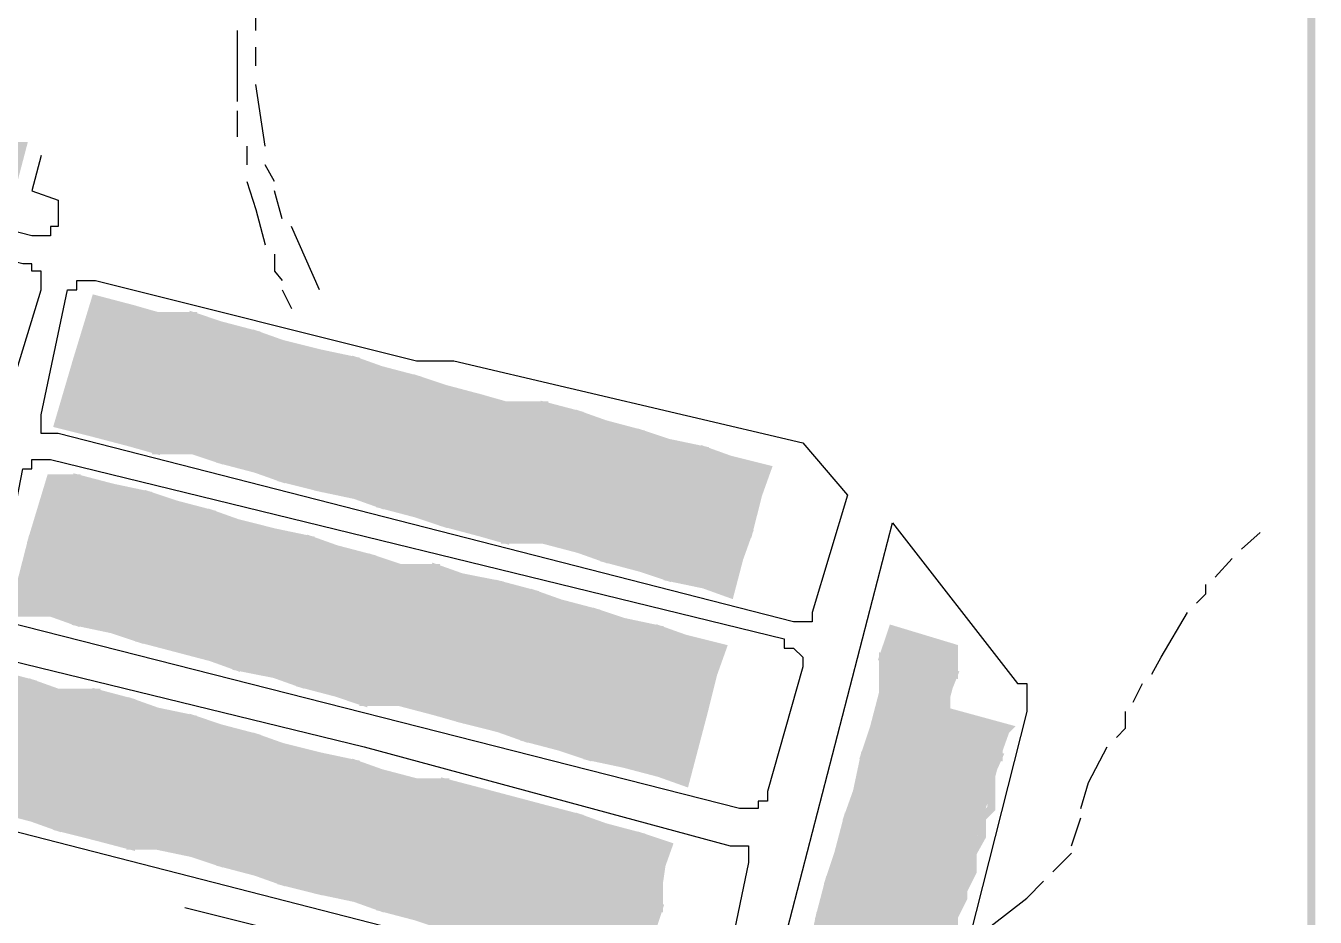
# Model space of a CAD drawing. Header units: millimetres. Extents: x -3588 to 75209, y -3737 to 38254.
# Drawn here: x 4352.2 to 4547.2, y 21743.4 to 21878.3 of the extents above; entities that cross this region are included whole.
import ezdxf

# ---------------------------------------------------------------- set-up
doc = ezdxf.new("R2010")
doc.units = ezdxf.units.MM
doc.layers.add('H', color=250, linetype='Continuous')
doc.layers.add('P', color=253, linetype='Continuous')

msp = doc.modelspace()

# ---------------------------------------------------------------- hatches: boundary and pattern name
at = {"layer": 'H', "linetype": 'Continuous'}
for points in [[(4368.122, 21835.493), (4365.578, 21825.891), (4359.929, 21827.316), (4362.761, 21836.902), (4368.122, 21835.493), (4368.122, 21835.493)], [(4372.363, 21834.085), (4369.531, 21824.771), (4365.578, 21825.891), (4368.122, 21835.493), (4372.363, 21834.085), (4372.363, 21834.085)], [(4377.725, 21834.085), (4374.892, 21824.771), (4369.531, 21824.771), (4372.363, 21834.085), (4377.725, 21834.085), (4377.725, 21834.085)], [(4381.678, 21832.677), (4379.133, 21823.363), (4374.892, 21824.771), (4377.725, 21834.085), (4381.678, 21832.677), (4381.678, 21832.677)], [(4387.039, 21831.541), (4384.494, 21821.938), (4379.133, 21823.363), (4381.678, 21832.677), (4387.039, 21831.541), (4387.039, 21831.541)], [(4391.264, 21830.132), (4389.856, 21820.53), (4384.494, 21821.938), (4387.039, 21831.541), (4391.264, 21830.132), (4391.264, 21830.132)], [(4396.625, 21828.724), (4393.808, 21819.122), (4389.856, 21820.53), (4391.264, 21830.132), (4396.625, 21828.724), (4396.625, 21828.724)], [(4402.002, 21827.316), (4399.458, 21818.001), (4393.808, 21819.122), (4396.625, 21828.724), (4402.002, 21827.316), (4402.002, 21827.316)], [(4365.578, 21825.891), (4362.761, 21816.577), (4357.4, 21818.001), (4359.929, 21827.316), (4365.578, 21825.891), (4365.578, 21825.891)], [(4406.227, 21825.891), (4403.411, 21816.577), (4399.458, 21818.001), (4402.002, 21827.316), (4406.227, 21825.891), (4406.227, 21825.891)], [(4369.531, 21824.771), (4368.122, 21815.169), (4362.761, 21816.577), (4365.578, 21825.891), (4369.531, 21824.771), (4369.531, 21824.771)], [(4411.589, 21824.771), (4408.772, 21815.169), (4403.411, 21816.577), (4406.227, 21825.891), (4411.589, 21824.771), (4411.589, 21824.771)], [(4374.892, 21824.771), (4372.363, 21813.76), (4368.122, 21815.169), (4369.531, 21824.771), (4374.892, 21824.771), (4374.892, 21824.771)], [(4379.133, 21823.363), (4377.725, 21813.76), (4372.363, 21813.76), (4374.892, 21824.771), (4379.133, 21823.363), (4379.133, 21823.363)], [(4384.494, 21821.938), (4381.678, 21812.352), (4377.725, 21813.76), (4379.133, 21823.363), (4384.494, 21821.938), (4384.494, 21821.938)], [(4415.541, 21823.363), (4413.013, 21813.76), (4408.772, 21815.169), (4411.589, 21824.771), (4415.541, 21823.363), (4415.541, 21823.363)], [(4420.903, 21821.938), (4418.374, 21812.352), (4413.013, 21813.76), (4415.541, 21823.363), (4420.903, 21821.938), (4420.903, 21821.938)], [(4389.856, 21820.53), (4387.039, 21811.216), (4381.678, 21812.352), (4384.494, 21821.938), (4389.856, 21820.53), (4389.856, 21820.53)], [(4425.144, 21820.53), (4423.735, 21811.216), (4418.374, 21812.352), (4420.903, 21821.938), (4425.144, 21820.53), (4425.144, 21820.53)], [(4393.808, 21819.122), (4391.264, 21809.808), (4387.039, 21811.216), (4389.856, 21820.53), (4393.808, 21819.122), (4393.808, 21819.122)], [(4399.458, 21818.001), (4396.625, 21808.399), (4391.264, 21809.808), (4393.808, 21819.122), (4399.458, 21818.001), (4399.458, 21818.001)], [(4430.505, 21820.53), (4427.688, 21811.216), (4423.735, 21811.216), (4425.144, 21820.53), (4430.505, 21820.53), (4430.505, 21820.53)], [(4435.866, 21819.122), (4433.338, 21809.808), (4427.688, 21811.216), (4430.505, 21820.53), (4435.866, 21819.122), (4435.866, 21819.122)], [(4440.107, 21818.001), (4437.275, 21808.399), (4433.338, 21809.808), (4435.866, 21819.122), (4440.107, 21818.001), (4440.107, 21818.001)], [(4403.411, 21816.577), (4402.002, 21806.991), (4396.625, 21808.399), (4399.458, 21818.001), (4403.411, 21816.577), (4403.411, 21816.577)], [(4445.468, 21816.577), (4442.652, 21806.991), (4437.275, 21808.399), (4440.107, 21818.001), (4445.468, 21816.577), (4445.468, 21816.577)], [(4408.772, 21815.169), (4406.227, 21805.567), (4402.002, 21806.991), (4403.411, 21816.577), (4408.772, 21815.169), (4408.772, 21815.169)], [(4413.013, 21813.76), (4411.589, 21804.446), (4406.227, 21805.567), (4408.772, 21815.169), (4413.013, 21813.76), (4413.013, 21813.76)], [(4449.421, 21815.169), (4448.013, 21805.567), (4442.652, 21806.991), (4445.468, 21816.577), (4449.421, 21815.169), (4449.421, 21815.169)], [(4454.783, 21813.76), (4452.238, 21804.446), (4448.013, 21805.567), (4449.421, 21815.169), (4454.783, 21813.76), (4454.783, 21813.76)], [(4418.374, 21812.352), (4415.541, 21803.038), (4411.589, 21804.446), (4413.013, 21813.76), (4418.374, 21812.352), (4418.374, 21812.352)], [(4459.024, 21812.352), (4457.599, 21803.038), (4452.238, 21804.446), (4454.783, 21813.76), (4459.024, 21812.352), (4459.024, 21812.352)], [(4423.735, 21811.216), (4420.903, 21801.614), (4415.541, 21803.038), (4418.374, 21812.352), (4423.735, 21811.216), (4423.735, 21811.216)], [(4427.688, 21811.216), (4425.144, 21800.205), (4420.903, 21801.614), (4423.735, 21811.216), (4427.688, 21811.216), (4427.688, 21811.216)], [(4433.338, 21809.808), (4430.505, 21800.205), (4425.144, 21800.205), (4427.688, 21811.216), (4433.338, 21809.808), (4433.338, 21809.808)], [(4464.385, 21811.216), (4461.552, 21801.614), (4457.599, 21803.038), (4459.024, 21812.352), (4464.385, 21811.216), (4464.385, 21811.216)], [(4359.929, 21809.808), (4358.808, 21798.797), (4353.159, 21800.205), (4355.976, 21809.808), (4359.929, 21809.808), (4359.929, 21809.808)], [(4365.578, 21808.399), (4362.761, 21797.677), (4358.808, 21798.797), (4359.929, 21809.808), (4365.578, 21808.399), (4365.578, 21808.399)], [(4437.275, 21808.399), (4435.866, 21798.797), (4430.505, 21800.205), (4433.338, 21809.808), (4437.275, 21808.399), (4437.275, 21808.399)], [(4370.939, 21806.991), (4368.122, 21796.252), (4362.761, 21797.677), (4365.578, 21808.399), (4370.939, 21806.991), (4370.939, 21806.991)], [(4442.652, 21806.991), (4440.107, 21797.677), (4435.866, 21798.797), (4437.275, 21808.399), (4442.652, 21806.991), (4442.652, 21806.991)], [(4374.892, 21805.567), (4372.363, 21794.844), (4368.122, 21796.252), (4370.939, 21806.991), (4374.892, 21805.567), (4374.892, 21805.567)], [(4380.253, 21804.446), (4377.725, 21793.436), (4372.363, 21794.844), (4374.892, 21805.567), (4380.253, 21804.446), (4380.253, 21804.446)], [(4448.013, 21805.567), (4445.468, 21796.252), (4440.107, 21797.677), (4442.652, 21806.991), (4448.013, 21805.567), (4448.013, 21805.567)], [(4452.238, 21804.446), (4449.421, 21794.844), (4445.468, 21796.252), (4448.013, 21805.567), (4452.238, 21804.446), (4452.238, 21804.446)], [(4384.494, 21803.038), (4381.678, 21793.436), (4377.725, 21793.436), (4380.253, 21804.446), (4384.494, 21803.038), (4384.494, 21803.038)], [(4457.599, 21803.038), (4454.783, 21793.436), (4449.421, 21794.844), (4452.238, 21804.446), (4457.599, 21803.038), (4457.599, 21803.038)], [(4389.856, 21801.614), (4387.039, 21792.027), (4381.678, 21793.436), (4384.494, 21803.038), (4389.856, 21801.614), (4389.856, 21801.614)], [(4395.217, 21800.205), (4392.688, 21790.891), (4387.039, 21792.027), (4389.856, 21801.614), (4395.217, 21800.205), (4395.217, 21800.205)], [(4461.552, 21801.614), (4459.024, 21792.027), (4454.783, 21793.436), (4457.599, 21803.038), (4461.552, 21801.614), (4461.552, 21801.614)], [(4358.808, 21798.797), (4355.976, 21789.483), (4350.614, 21789.483), (4353.159, 21800.205), (4358.808, 21798.797), (4358.808, 21798.797)], [(4399.458, 21798.797), (4396.625, 21789.483), (4392.688, 21790.891), (4395.217, 21800.205), (4399.458, 21798.797), (4399.458, 21798.797)], [(4362.761, 21797.677), (4359.929, 21788.074), (4355.976, 21789.483), (4358.808, 21798.797), (4362.761, 21797.677), (4362.761, 21797.677)], [(4368.122, 21796.252), (4365.578, 21786.666), (4359.929, 21788.074), (4362.761, 21797.677), (4368.122, 21796.252), (4368.122, 21796.252)], [(4404.819, 21797.677), (4402.002, 21788.074), (4396.625, 21789.483), (4399.458, 21798.797), (4404.819, 21797.677), (4404.819, 21797.677)], [(4408.772, 21796.252), (4406.227, 21786.666), (4402.002, 21788.074), (4404.819, 21797.677), (4408.772, 21796.252), (4408.772, 21796.252)], [(4372.363, 21794.844), (4369.531, 21785.242), (4365.578, 21786.666), (4368.122, 21796.252), (4372.363, 21794.844), (4372.363, 21794.844)], [(4414.133, 21796.252), (4411.589, 21785.242), (4406.227, 21786.666), (4408.772, 21796.252), (4414.133, 21796.252), (4414.133, 21796.252)], [(4418.374, 21794.844), (4415.541, 21784.122), (4411.589, 21785.242), (4414.133, 21796.252), (4418.374, 21794.844), (4418.374, 21794.844)], [(4377.725, 21793.436), (4374.892, 21784.122), (4369.531, 21785.242), (4372.363, 21794.844), (4377.725, 21793.436), (4377.725, 21793.436)], [(4423.735, 21793.436), (4420.903, 21782.713), (4415.541, 21784.122), (4418.374, 21794.844), (4423.735, 21793.436), (4423.735, 21793.436)], [(4381.678, 21793.436), (4380.253, 21782.713), (4374.892, 21784.122), (4377.725, 21793.436), (4381.678, 21793.436), (4381.678, 21793.436)], [(4387.039, 21792.027), (4384.494, 21781.289), (4380.253, 21782.713), (4381.678, 21793.436), (4387.039, 21792.027), (4387.039, 21792.027)], [(4392.688, 21790.891), (4389.856, 21779.881), (4384.494, 21781.289), (4387.039, 21792.027), (4392.688, 21790.891), (4392.688, 21790.891)], [(4429.097, 21792.027), (4426.552, 21781.289), (4420.903, 21782.713), (4423.735, 21793.436), (4429.097, 21792.027), (4429.097, 21792.027)], [(4433.338, 21790.891), (4430.505, 21779.881), (4426.552, 21781.289), (4429.097, 21792.027), (4433.338, 21790.891), (4433.338, 21790.891)], [(4396.625, 21789.483), (4393.808, 21778.472), (4389.856, 21779.881), (4392.688, 21790.891), (4396.625, 21789.483), (4396.625, 21789.483)], [(4438.699, 21789.483), (4435.866, 21779.881), (4430.505, 21779.881), (4433.338, 21790.891), (4438.699, 21789.483), (4438.699, 21789.483)], [(4402.002, 21788.074), (4399.458, 21777.352), (4393.808, 21778.472), (4396.625, 21789.483), (4402.002, 21788.074), (4402.002, 21788.074)], [(4406.227, 21786.666), (4403.411, 21775.928), (4399.458, 21777.352), (4402.002, 21788.074), (4406.227, 21786.666), (4406.227, 21786.666)], [(4442.652, 21788.074), (4440.107, 21778.472), (4435.866, 21779.881), (4438.699, 21789.483), (4442.652, 21788.074), (4442.652, 21788.074)], [(4448.013, 21786.666), (4445.468, 21777.352), (4440.107, 21778.472), (4442.652, 21788.074), (4448.013, 21786.666), (4448.013, 21786.666)], [(4411.589, 21785.242), (4408.772, 21775.928), (4403.411, 21775.928), (4406.227, 21786.666), (4411.589, 21785.242), (4411.589, 21785.242)], [(4452.238, 21785.242), (4450.83, 21775.928), (4445.468, 21777.352), (4448.013, 21786.666), (4452.238, 21785.242), (4452.238, 21785.242)], [(4492.887, 21784.122), (4492.887, 21779.881), (4481.877, 21782.713), (4483.301, 21786.666), (4492.887, 21784.122), (4492.887, 21784.122)], [(4415.541, 21784.122), (4414.133, 21774.519), (4408.772, 21775.928), (4411.589, 21785.242), (4415.541, 21784.122), (4415.541, 21784.122)], [(4420.903, 21782.713), (4418.374, 21773.111), (4414.133, 21774.519), (4415.541, 21784.122), (4420.903, 21782.713), (4420.903, 21782.713)], [(4457.599, 21784.122), (4454.783, 21774.519), (4450.83, 21775.928), (4452.238, 21785.242), (4457.599, 21784.122), (4457.599, 21784.122)], [(4426.552, 21781.289), (4423.735, 21771.703), (4418.374, 21773.111), (4420.903, 21782.713), (4426.552, 21781.289), (4426.552, 21781.289)], [(4492.887, 21779.881), (4491.479, 21774.519), (4481.877, 21777.352), (4481.877, 21782.713), (4492.887, 21779.881), (4492.887, 21779.881)], [(4430.505, 21779.881), (4427.688, 21770.566), (4423.735, 21771.703), (4426.552, 21781.289), (4430.505, 21779.881), (4430.505, 21779.881)], [(4353.159, 21778.472), (4350.614, 21769.158), (4345.253, 21770.566), (4347.798, 21779.881), (4353.159, 21778.472), (4353.159, 21778.472)], [(4357.4, 21777.352), (4355.976, 21767.75), (4350.614, 21769.158), (4353.159, 21778.472), (4357.4, 21777.352), (4357.4, 21777.352)], [(4435.866, 21779.881), (4433.338, 21769.158), (4427.688, 21770.566), (4430.505, 21779.881), (4435.866, 21779.881), (4435.866, 21779.881)], [(4440.107, 21778.472), (4437.275, 21767.75), (4433.338, 21769.158), (4435.866, 21779.881), (4440.107, 21778.472), (4440.107, 21778.472)], [(4445.468, 21777.352), (4442.652, 21766.341), (4437.275, 21767.75), (4440.107, 21778.472), (4445.468, 21777.352), (4445.468, 21777.352)], [(4362.761, 21777.352), (4359.929, 21766.341), (4355.976, 21767.75), (4357.4, 21777.352), (4362.761, 21777.352), (4362.761, 21777.352)], [(4368.122, 21775.928), (4365.578, 21766.341), (4359.929, 21766.341), (4362.761, 21777.352), (4368.122, 21775.928), (4368.122, 21775.928)], [(4450.83, 21775.928), (4448.013, 21764.917), (4442.652, 21766.341), (4445.468, 21777.352), (4450.83, 21775.928), (4450.83, 21775.928)], [(4491.479, 21774.519), (4490.071, 21770.566), (4480.757, 21771.703), (4481.877, 21777.352), (4491.479, 21774.519), (4491.479, 21774.519)], [(4372.363, 21774.519), (4369.531, 21764.917), (4365.578, 21766.341), (4368.122, 21775.928), (4372.363, 21774.519), (4372.363, 21774.519)], [(4377.725, 21773.111), (4374.892, 21763.797), (4369.531, 21764.917), (4372.363, 21774.519), (4377.725, 21773.111), (4377.725, 21773.111)], [(4454.783, 21774.519), (4452.238, 21763.797), (4448.013, 21764.917), (4450.83, 21775.928), (4454.783, 21774.519), (4454.783, 21774.519)], [(4501.081, 21771.703), (4499.673, 21767.75), (4490.071, 21770.566), (4491.479, 21774.519), (4501.081, 21771.703), (4501.081, 21771.703)], [(4381.678, 21771.703), (4379.133, 21762.389), (4374.892, 21763.797), (4377.725, 21773.111), (4381.678, 21771.703), (4381.678, 21771.703)], [(4387.039, 21770.566), (4384.494, 21760.964), (4379.133, 21762.389), (4381.678, 21771.703), (4387.039, 21770.566), (4387.039, 21770.566)], [(4391.264, 21769.158), (4389.856, 21759.556), (4384.494, 21760.964), (4387.039, 21770.566), (4391.264, 21769.158), (4391.264, 21769.158)], [(4490.071, 21770.566), (4488.662, 21764.917), (4479.348, 21767.75), (4480.757, 21771.703), (4490.071, 21770.566), (4490.071, 21770.566)], [(4499.673, 21767.75), (4498.249, 21762.389), (4488.662, 21764.917), (4490.071, 21770.566), (4499.673, 21767.75), (4499.673, 21767.75)], [(4355.976, 21767.75), (4353.159, 21758.148), (4347.798, 21759.556), (4350.614, 21769.158), (4355.976, 21767.75), (4355.976, 21767.75)], [(4396.625, 21767.75), (4393.808, 21758.148), (4389.856, 21759.556), (4391.264, 21769.158), (4396.625, 21767.75), (4396.625, 21767.75)], [(4359.929, 21766.341), (4357.4, 21757.027), (4353.159, 21758.148), (4355.976, 21767.75), (4359.929, 21766.341), (4359.929, 21766.341)], [(4365.578, 21766.341), (4362.761, 21755.603), (4357.4, 21757.027), (4359.929, 21766.341), (4365.578, 21766.341), (4365.578, 21766.341)], [(4369.531, 21764.917), (4368.122, 21754.195), (4362.761, 21755.603), (4365.578, 21766.341), (4369.531, 21764.917), (4369.531, 21764.917)], [(4402.002, 21766.341), (4399.458, 21757.027), (4393.808, 21758.148), (4396.625, 21767.75), (4402.002, 21766.341), (4402.002, 21766.341)], [(4406.227, 21764.917), (4403.411, 21755.603), (4399.458, 21757.027), (4402.002, 21766.341), (4406.227, 21764.917), (4406.227, 21764.917)], [(4488.662, 21764.917), (4487.526, 21759.556), (4477.924, 21762.389), (4479.348, 21767.75), (4488.662, 21764.917), (4488.662, 21764.917)], [(4374.892, 21763.797), (4372.363, 21754.195), (4368.122, 21754.195), (4369.531, 21764.917), (4374.892, 21763.797), (4374.892, 21763.797)], [(4411.589, 21763.797), (4408.772, 21754.195), (4403.411, 21755.603), (4406.227, 21764.917), (4411.589, 21763.797), (4411.589, 21763.797)], [(4498.249, 21762.389), (4496.84, 21758.148), (4487.526, 21759.556), (4488.662, 21764.917), (4498.249, 21762.389), (4498.249, 21762.389)], [(4379.133, 21762.389), (4377.725, 21752.786), (4372.363, 21754.195), (4374.892, 21763.797), (4379.133, 21762.389), (4379.133, 21762.389)], [(4384.494, 21760.964), (4381.678, 21751.378), (4377.725, 21752.786), (4379.133, 21762.389), (4384.494, 21760.964), (4384.494, 21760.964)], [(4415.541, 21763.797), (4414.133, 21752.786), (4408.772, 21754.195), (4411.589, 21763.797), (4415.541, 21763.797), (4415.541, 21763.797)], [(4420.903, 21762.389), (4418.374, 21752.786), (4414.133, 21752.786), (4415.541, 21763.797), (4420.903, 21762.389), (4420.903, 21762.389)], [(4426.552, 21760.964), (4423.735, 21751.378), (4418.374, 21752.786), (4420.903, 21762.389), (4426.552, 21760.964), (4426.552, 21760.964)], [(4487.526, 21759.556), (4486.118, 21755.603), (4476.516, 21758.148), (4477.924, 21762.389), (4487.526, 21759.556), (4487.526, 21759.556)], [(4389.856, 21759.556), (4387.039, 21750.242), (4381.678, 21751.378), (4384.494, 21760.964), (4389.856, 21759.556), (4389.856, 21759.556)], [(4430.505, 21759.556), (4427.688, 21750.242), (4423.735, 21751.378), (4426.552, 21760.964), (4430.505, 21759.556), (4430.505, 21759.556)], [(4393.808, 21758.148), (4391.264, 21748.833), (4387.039, 21750.242), (4389.856, 21759.556), (4393.808, 21758.148), (4393.808, 21758.148)], [(4435.866, 21758.148), (4433.338, 21748.833), (4427.688, 21750.242), (4430.505, 21759.556), (4435.866, 21758.148), (4435.866, 21758.148)], [(4496.84, 21758.148), (4495.432, 21752.786), (4486.118, 21755.603), (4487.526, 21759.556), (4496.84, 21758.148), (4496.84, 21758.148)], [(4399.458, 21757.027), (4396.625, 21747.425), (4391.264, 21748.833), (4393.808, 21758.148), (4399.458, 21757.027), (4399.458, 21757.027)], [(4403.411, 21755.603), (4402.002, 21746.017), (4396.625, 21747.425), (4399.458, 21757.027), (4403.411, 21755.603), (4403.411, 21755.603)], [(4440.107, 21757.027), (4437.275, 21747.425), (4433.338, 21748.833), (4435.866, 21758.148), (4440.107, 21757.027), (4440.107, 21757.027)], [(4445.468, 21755.603), (4442.652, 21746.017), (4437.275, 21747.425), (4440.107, 21757.027), (4445.468, 21755.603), (4445.468, 21755.603)], [(4486.118, 21755.603), (4484.71, 21750.242), (4475.107, 21752.786), (4476.516, 21758.148), (4486.118, 21755.603), (4486.118, 21755.603)], [(4408.772, 21754.195), (4406.227, 21744.592), (4402.002, 21746.017), (4403.411, 21755.603), (4408.772, 21754.195), (4408.772, 21754.195)], [(4449.421, 21754.195), (4448.013, 21744.592), (4442.652, 21746.017), (4445.468, 21755.603), (4449.421, 21754.195), (4449.421, 21754.195)], [(4495.432, 21752.786), (4494.312, 21747.425), (4484.71, 21750.242), (4486.118, 21755.603), (4495.432, 21752.786), (4495.432, 21752.786)], [(4414.133, 21752.786), (4411.589, 21743.472), (4406.227, 21744.592), (4408.772, 21754.195), (4414.133, 21752.786), (4414.133, 21752.786)], [(4418.374, 21752.786), (4415.541, 21742.064), (4411.589, 21743.472), (4414.133, 21752.786), (4418.374, 21752.786), (4418.374, 21752.786)], [(4423.735, 21751.378), (4420.903, 21740.639), (4415.541, 21742.064), (4418.374, 21752.786), (4423.735, 21751.378), (4423.735, 21751.378)], [(4484.71, 21750.242), (4483.301, 21746.017), (4473.987, 21748.833), (4475.107, 21752.786), (4484.71, 21750.242), (4484.71, 21750.242)], [(4427.688, 21750.242), (4425.144, 21740.639), (4420.903, 21740.639), (4423.735, 21751.378), (4427.688, 21750.242), (4427.688, 21750.242)], [(4433.338, 21748.833), (4430.505, 21739.231), (4425.144, 21740.639), (4427.688, 21750.242), (4433.338, 21748.833), (4433.338, 21748.833)], [(4437.275, 21747.425), (4435.866, 21737.823), (4430.505, 21739.231), (4433.338, 21748.833), (4437.275, 21747.425), (4437.275, 21747.425)], [(4483.301, 21746.017), (4481.877, 21740.639), (4472.563, 21743.472), (4473.987, 21748.833), (4483.301, 21746.017), (4483.301, 21746.017)], [(4494.312, 21747.425), (4492.887, 21743.472), (4483.301, 21746.017), (4484.71, 21750.242), (4494.312, 21747.425), (4494.312, 21747.425)], [(4442.652, 21746.017), (4440.107, 21736.703), (4435.866, 21737.823), (4437.275, 21747.425), (4442.652, 21746.017), (4442.652, 21746.017)], [(4448.013, 21744.592), (4445.468, 21735.278), (4440.107, 21736.703), (4442.652, 21746.017), (4448.013, 21744.592), (4448.013, 21744.592)], [(4492.887, 21743.472), (4491.479, 21737.823), (4481.877, 21740.639), (4483.301, 21746.017), (4492.887, 21743.472), (4492.887, 21743.472)], [(4481.877, 21740.639), (4480.757, 21736.703), (4471.154, 21737.823), (4472.563, 21743.472), (4481.877, 21740.639), (4481.877, 21740.639)]]:
    msp.add_hatch(color=256, dxfattribs=at).paths.add_polyline_path(points)

# ---------------------------------------------------------------- linework, layer by layer
at = {"layer": 'P', "const_width": 1.2}
for points in [[(4546.642, 14442.235), (4546.642, 23768.463)], [(4350.342, 21854.698), (4349.206, 21849.049), (4346.389, 21850.457), (4347.798, 21860.059), (4351.751, 21860.059), (4350.342, 21854.698)], [(4366.714, 21831.541), (4365.306, 21826.179), (4359.929, 21827.588), (4362.761, 21836.902), (4368.122, 21835.493), (4366.714, 21831.541)], [(4370.667, 21830.132), (4369.531, 21824.771), (4365.306, 21826.179), (4368.122, 21835.493), (4372.075, 21834.373), (4370.667, 21830.132)], [(4376.3, 21828.724), (4374.892, 21824.771), (4369.531, 21824.771), (4372.075, 21834.373), (4377.437, 21834.373), (4376.3, 21828.724)], [(4380.253, 21827.588), (4378.845, 21823.363), (4374.892, 21824.771), (4377.437, 21834.373), (4381.678, 21832.949), (4380.253, 21827.588)], [(4385.631, 21826.179), (4384.206, 21821.938), (4378.845, 21823.363), (4381.678, 21832.949), (4387.039, 21831.541), (4385.631, 21826.179)], [(4389.856, 21824.771), (4389.856, 21820.818), (4384.206, 21821.938), (4387.039, 21831.541), (4390.992, 21830.132), (4389.856, 21824.771)], [(4395.217, 21823.363), (4393.808, 21819.41), (4389.856, 21820.818), (4390.992, 21830.132), (4396.625, 21828.724), (4395.217, 21823.363)], [(4400.578, 21823.363), (4399.17, 21818.001), (4393.808, 21819.41), (4396.625, 21828.724), (4402.002, 21827.588), (4400.578, 21823.363)], [(4363.882, 21821.938), (4362.761, 21816.577), (4357.112, 21818.001), (4359.929, 21827.588), (4365.306, 21826.179), (4363.882, 21821.938)], [(4368.122, 21820.818), (4368.122, 21815.169), (4362.761, 21816.577), (4365.306, 21826.179), (4369.531, 21824.771), (4368.122, 21820.818)], [(4404.531, 21821.938), (4403.411, 21816.577), (4399.17, 21818.001), (4402.002, 21827.588), (4405.955, 21826.179), (4404.531, 21821.938)], [(4410.18, 21820.818), (4408.772, 21815.169), (4403.411, 21816.577), (4405.955, 21826.179), (4411.317, 21824.771), (4410.18, 21820.818)], [(4373.484, 21819.41), (4372.075, 21814.048), (4368.122, 21815.169), (4369.531, 21824.771), (4374.892, 21824.771), (4373.484, 21819.41)], [(4378.845, 21818.001), (4377.437, 21814.048), (4372.075, 21814.048), (4374.892, 21824.771), (4378.845, 21823.363), (4378.845, 21818.001)], [(4414.133, 21819.41), (4412.725, 21814.048), (4408.772, 21815.169), (4411.317, 21824.771), (4415.541, 21823.363), (4414.133, 21819.41)], [(4383.086, 21816.577), (4381.678, 21812.624), (4377.437, 21814.048), (4378.845, 21823.363), (4384.206, 21821.938), (4383.086, 21816.577)], [(4419.494, 21818.001), (4418.086, 21812.624), (4412.725, 21814.048), (4415.541, 21823.363), (4420.903, 21821.938), (4419.494, 21818.001)], [(4388.447, 21815.169), (4387.039, 21811.216), (4381.678, 21812.624), (4384.206, 21821.938), (4389.856, 21820.818), (4388.447, 21815.169)], [(4392.4, 21814.048), (4390.992, 21809.808), (4387.039, 21811.216), (4389.856, 21820.818), (4393.808, 21819.41), (4392.4, 21814.048)], [(4424.856, 21816.577), (4423.735, 21811.216), (4418.086, 21812.624), (4420.903, 21821.938), (4424.856, 21820.818), (4424.856, 21816.577)], [(4429.097, 21815.169), (4427.688, 21811.216), (4423.735, 21811.216), (4424.856, 21820.818), (4430.505, 21820.818), (4429.097, 21815.169)], [(4434.458, 21814.048), (4433.05, 21809.808), (4427.688, 21811.216), (4430.505, 21820.818), (4435.866, 21819.41), (4434.458, 21814.048)], [(4397.761, 21812.624), (4396.625, 21808.399), (4390.992, 21809.808), (4393.808, 21819.41), (4399.17, 21818.001), (4397.761, 21812.624)], [(4438.411, 21812.624), (4437.275, 21808.399), (4433.05, 21809.808), (4435.866, 21819.41), (4439.819, 21818.001), (4438.411, 21812.624)], [(4402.002, 21812.624), (4402.002, 21807.263), (4396.625, 21808.399), (4399.17, 21818.001), (4403.411, 21816.577), (4402.002, 21812.624)], [(4407.364, 21811.216), (4405.955, 21805.855), (4402.002, 21807.263), (4403.411, 21816.577), (4408.772, 21815.169), (4407.364, 21811.216)], [(4444.06, 21811.216), (4442.652, 21807.263), (4437.275, 21808.399), (4439.819, 21818.001), (4445.18, 21816.577), (4444.06, 21811.216)], [(4448.013, 21809.808), (4448.013, 21805.855), (4442.652, 21807.263), (4445.18, 21816.577), (4449.421, 21815.169), (4448.013, 21809.808)], [(4412.725, 21809.808), (4411.317, 21804.446), (4405.955, 21805.855), (4408.772, 21815.169), (4412.725, 21814.048), (4412.725, 21809.808)], [(4453.374, 21809.808), (4451.966, 21804.446), (4448.013, 21805.855), (4449.421, 21815.169), (4454.783, 21814.048), (4453.374, 21809.808)], [(4416.95, 21808.399), (4415.541, 21803.038), (4411.317, 21804.446), (4412.725, 21814.048), (4418.086, 21812.624), (4416.95, 21808.399)], [(4422.327, 21807.263), (4420.903, 21801.614), (4415.541, 21803.038), (4418.086, 21812.624), (4423.735, 21811.216), (4422.327, 21807.263)], [(4458.736, 21808.399), (4457.599, 21803.038), (4451.966, 21804.446), (4454.783, 21814.048), (4458.736, 21812.624), (4458.736, 21808.399)], [(4462.976, 21807.263), (4461.552, 21801.614), (4457.599, 21803.038), (4458.736, 21812.624), (4464.385, 21811.216), (4462.976, 21807.263)], [(4426.28, 21805.855), (4424.856, 21800.493), (4420.903, 21801.614), (4423.735, 21811.216), (4427.688, 21811.216), (4426.28, 21805.855)], [(4431.641, 21804.446), (4430.505, 21800.493), (4424.856, 21800.493), (4427.688, 21811.216), (4433.05, 21809.808), (4431.641, 21804.446)], [(4359.929, 21804.446), (4358.52, 21799.085), (4353.159, 21800.493), (4355.976, 21809.808), (4359.929, 21809.808), (4359.929, 21804.446)], [(4363.882, 21803.038), (4362.761, 21797.677), (4358.52, 21799.085), (4359.929, 21809.808), (4365.306, 21808.399), (4363.882, 21803.038)], [(4435.866, 21803.038), (4435.866, 21799.085), (4430.505, 21800.493), (4433.05, 21809.808), (4437.275, 21808.399), (4435.866, 21803.038)], [(4369.531, 21801.614), (4368.122, 21796.252), (4362.761, 21797.677), (4365.306, 21808.399), (4370.667, 21807.263), (4369.531, 21801.614)], [(4373.484, 21800.493), (4372.075, 21794.844), (4368.122, 21796.252), (4370.667, 21807.263), (4374.892, 21805.855), (4373.484, 21800.493)], [(4441.227, 21801.614), (4439.819, 21797.677), (4435.866, 21799.085), (4437.275, 21808.399), (4442.652, 21807.263), (4441.227, 21801.614)], [(4446.605, 21800.493), (4445.18, 21796.252), (4439.819, 21797.677), (4442.652, 21807.263), (4448.013, 21805.855), (4446.605, 21800.493)], [(4378.845, 21799.085), (4377.437, 21793.724), (4372.075, 21794.844), (4374.892, 21805.855), (4380.253, 21804.446), (4378.845, 21799.085)], [(4450.83, 21799.085), (4449.421, 21794.844), (4445.18, 21796.252), (4448.013, 21805.855), (4451.966, 21804.446), (4450.83, 21799.085)], [(4383.086, 21797.677), (4381.678, 21793.724), (4377.437, 21793.724), (4380.253, 21804.446), (4384.206, 21803.038), (4383.086, 21797.677)], [(4388.447, 21796.252), (4387.039, 21792.299), (4381.678, 21793.724), (4384.206, 21803.038), (4389.856, 21801.614), (4388.447, 21796.252)], [(4456.191, 21799.085), (4454.783, 21793.724), (4449.421, 21794.844), (4451.966, 21804.446), (4457.599, 21803.038), (4456.191, 21799.085)], [(4460.144, 21797.677), (4458.736, 21792.299), (4454.783, 21793.724), (4457.599, 21803.038), (4461.552, 21801.614), (4460.144, 21797.677)], [(4393.808, 21794.844), (4392.4, 21790.891), (4387.039, 21792.299), (4389.856, 21801.614), (4395.217, 21800.493), (4393.808, 21794.844)], [(4357.112, 21793.724), (4355.976, 21789.483), (4350.342, 21789.483), (4353.159, 21800.493), (4358.52, 21799.085), (4357.112, 21793.724)], [(4361.353, 21792.299), (4359.929, 21788.074), (4355.976, 21789.483), (4358.52, 21799.085), (4362.761, 21797.677), (4361.353, 21792.299)], [(4397.761, 21794.844), (4396.625, 21789.483), (4392.4, 21790.891), (4395.217, 21800.493), (4399.17, 21799.085), (4397.761, 21794.844)], [(4403.411, 21793.724), (4402.002, 21788.074), (4396.625, 21789.483), (4399.17, 21799.085), (4404.531, 21797.677), (4403.411, 21793.724)], [(4366.714, 21790.891), (4365.306, 21786.938), (4359.929, 21788.074), (4362.761, 21797.677), (4368.122, 21796.252), (4366.714, 21790.891)], [(4407.364, 21792.299), (4405.955, 21786.938), (4402.002, 21788.074), (4404.531, 21797.677), (4408.772, 21796.252), (4407.364, 21792.299)], [(4370.667, 21790.891), (4369.531, 21785.53), (4365.306, 21786.938), (4368.122, 21796.252), (4372.075, 21794.844), (4370.667, 21790.891)], [(4376.3, 21789.483), (4374.892, 21784.122), (4369.531, 21785.53), (4372.075, 21794.844), (4377.437, 21793.724), (4376.3, 21789.483)], [(4412.725, 21790.891), (4411.317, 21785.53), (4405.955, 21786.938), (4408.772, 21796.252), (4414.133, 21796.252), (4412.725, 21790.891)], [(4416.95, 21789.483), (4415.541, 21784.122), (4411.317, 21785.53), (4414.133, 21796.252), (4418.086, 21794.844), (4416.95, 21789.483)], [(4422.327, 21788.074), (4420.903, 21782.713), (4415.541, 21784.122), (4418.086, 21794.844), (4423.735, 21793.724), (4422.327, 21788.074)], [(4381.678, 21788.074), (4380.253, 21782.713), (4374.892, 21784.122), (4377.437, 21793.724), (4381.678, 21793.724), (4381.678, 21788.074)], [(4385.631, 21786.938), (4384.206, 21781.289), (4380.253, 21782.713), (4381.678, 21793.724), (4387.039, 21792.299), (4385.631, 21786.938)], [(4427.688, 21786.938), (4426.28, 21781.289), (4420.903, 21782.713), (4423.735, 21793.724), (4429.097, 21792.299), (4427.688, 21786.938)], [(4390.992, 21785.53), (4389.856, 21780.169), (4384.206, 21781.289), (4387.039, 21792.299), (4392.4, 21790.891), (4390.992, 21785.53)], [(4395.217, 21784.122), (4393.808, 21778.76), (4389.856, 21780.169), (4392.4, 21790.891), (4396.625, 21789.483), (4395.217, 21784.122)], [(4431.641, 21785.53), (4430.505, 21780.169), (4426.28, 21781.289), (4429.097, 21792.299), (4433.05, 21790.891), (4431.641, 21785.53)], [(4400.578, 21782.713), (4399.17, 21777.352), (4393.808, 21778.76), (4396.625, 21789.483), (4402.002, 21788.074), (4400.578, 21782.713)], [(4437.275, 21784.122), (4435.866, 21780.169), (4430.505, 21780.169), (4433.05, 21790.891), (4438.411, 21789.483), (4437.275, 21784.122)], [(4441.227, 21782.713), (4439.819, 21778.76), (4435.866, 21780.169), (4438.411, 21789.483), (4442.652, 21788.074), (4441.227, 21782.713)], [(4404.531, 21781.289), (4403.411, 21775.928), (4399.17, 21777.352), (4402.002, 21788.074), (4405.955, 21786.938), (4404.531, 21781.289)], [(4446.605, 21781.289), (4445.18, 21777.352), (4439.819, 21778.76), (4442.652, 21788.074), (4448.013, 21786.938), (4446.605, 21781.289)], [(4410.18, 21780.169), (4408.772, 21775.928), (4403.411, 21775.928), (4405.955, 21786.938), (4411.317, 21785.53), (4410.18, 21780.169)], [(4415.541, 21778.76), (4414.133, 21774.519), (4408.772, 21775.928), (4411.317, 21785.53), (4415.541, 21784.122), (4415.541, 21778.76)], [(4450.83, 21781.289), (4450.83, 21775.928), (4445.18, 21777.352), (4448.013, 21786.938), (4451.966, 21785.53), (4450.83, 21781.289)], [(4456.191, 21780.169), (4454.783, 21774.519), (4450.83, 21775.928), (4451.966, 21785.53), (4457.599, 21784.122), (4456.191, 21780.169)], [(4492.615, 21782.713), (4492.615, 21780.169), (4481.877, 21782.713), (4483.301, 21786.938), (4492.615, 21784.122), (4492.615, 21782.713)], [(4419.494, 21777.352), (4418.086, 21773.399), (4414.133, 21774.519), (4415.541, 21784.122), (4420.903, 21782.713), (4419.494, 21777.352)], [(4424.856, 21777.352), (4423.735, 21771.975), (4418.086, 21773.399), (4420.903, 21782.713), (4426.28, 21781.289), (4424.856, 21777.352)], [(4429.097, 21775.928), (4427.688, 21770.566), (4423.735, 21771.975), (4426.28, 21781.289), (4430.505, 21780.169), (4429.097, 21775.928)], [(4491.479, 21777.352), (4491.479, 21774.519), (4481.877, 21777.352), (4481.877, 21782.713), (4492.615, 21780.169), (4491.479, 21777.352)], [(4351.751, 21774.519), (4350.342, 21769.158), (4344.981, 21770.566), (4347.798, 21780.169), (4353.159, 21778.76), (4351.751, 21774.519)], [(4434.458, 21774.519), (4433.05, 21769.158), (4427.688, 21770.566), (4430.505, 21780.169), (4435.866, 21780.169), (4434.458, 21774.519)], [(4438.411, 21773.399), (4437.275, 21767.75), (4433.05, 21769.158), (4435.866, 21780.169), (4439.819, 21778.76), (4438.411, 21773.399)], [(4357.112, 21773.399), (4355.976, 21767.75), (4350.342, 21769.158), (4353.159, 21778.76), (4357.112, 21777.352), (4357.112, 21773.399)], [(4366.714, 21770.566), (4365.306, 21766.613), (4359.929, 21766.613), (4362.761, 21777.352), (4368.122, 21775.928), (4366.714, 21770.566)], [(4444.06, 21771.975), (4442.652, 21766.613), (4437.275, 21767.75), (4439.819, 21778.76), (4445.18, 21777.352), (4444.06, 21771.975)], [(4449.421, 21770.566), (4448.013, 21765.205), (4442.652, 21766.613), (4445.18, 21777.352), (4450.83, 21775.928), (4449.421, 21770.566)], [(4490.071, 21771.975), (4490.071, 21770.566), (4480.469, 21771.975), (4481.877, 21777.352), (4491.479, 21774.519), (4490.071, 21771.975)], [(4361.353, 21771.975), (4359.929, 21766.613), (4355.976, 21767.75), (4357.112, 21777.352), (4362.761, 21777.352), (4361.353, 21771.975)], [(4370.667, 21769.158), (4369.531, 21765.205), (4365.306, 21766.613), (4368.122, 21775.928), (4372.075, 21774.519), (4370.667, 21769.158)], [(4453.374, 21769.158), (4451.966, 21763.797), (4448.013, 21765.205), (4450.83, 21775.928), (4454.783, 21774.519), (4453.374, 21769.158)], [(4376.3, 21767.75), (4374.892, 21763.797), (4369.531, 21765.205), (4372.075, 21774.519), (4377.437, 21773.399), (4376.3, 21767.75)], [(4380.253, 21766.613), (4378.845, 21762.389), (4374.892, 21763.797), (4377.437, 21773.399), (4381.678, 21771.975), (4380.253, 21766.613)], [(4499.385, 21770.566), (4499.385, 21767.75), (4490.071, 21770.566), (4491.479, 21774.519), (4500.793, 21771.975), (4499.385, 21770.566)], [(4385.631, 21765.205), (4384.206, 21760.964), (4378.845, 21762.389), (4381.678, 21771.975), (4387.039, 21770.566), (4385.631, 21765.205)], [(4488.662, 21767.75), (4488.662, 21765.205), (4479.06, 21767.75), (4480.469, 21771.975), (4490.071, 21770.566), (4488.662, 21767.75)], [(4390.992, 21765.205), (4389.856, 21759.844), (4384.206, 21760.964), (4387.039, 21770.566), (4390.992, 21769.158), (4390.992, 21765.205)], [(4498.249, 21765.205), (4498.249, 21762.389), (4488.662, 21765.205), (4490.071, 21770.566), (4499.385, 21767.75), (4498.249, 21765.205)], [(4354.567, 21763.797), (4353.159, 21758.436), (4347.798, 21759.844), (4350.342, 21769.158), (4355.976, 21767.75), (4354.567, 21763.797)], [(4358.52, 21762.389), (4357.112, 21757.027), (4353.159, 21758.436), (4355.976, 21767.75), (4359.929, 21766.613), (4358.52, 21762.389)], [(4395.217, 21763.797), (4393.808, 21758.436), (4389.856, 21759.844), (4390.992, 21769.158), (4396.625, 21767.75), (4395.217, 21763.797)], [(4400.578, 21762.389), (4399.17, 21757.027), (4393.808, 21758.436), (4396.625, 21767.75), (4402.002, 21766.613), (4400.578, 21762.389)], [(4487.254, 21762.389), (4487.254, 21759.844), (4477.924, 21762.389), (4479.06, 21767.75), (4488.662, 21765.205), (4487.254, 21762.389)], [(4363.882, 21760.964), (4362.761, 21755.603), (4357.112, 21757.027), (4359.929, 21766.613), (4365.306, 21766.613), (4363.882, 21760.964)], [(4368.122, 21759.844), (4368.122, 21754.195), (4362.761, 21755.603), (4365.306, 21766.613), (4369.531, 21765.205), (4368.122, 21759.844)], [(4404.531, 21760.964), (4403.411, 21755.603), (4399.17, 21757.027), (4402.002, 21766.613), (4405.955, 21765.205), (4404.531, 21760.964)], [(4373.484, 21758.436), (4372.075, 21754.195), (4368.122, 21754.195), (4369.531, 21765.205), (4374.892, 21763.797), (4373.484, 21758.436)], [(4378.845, 21757.027), (4377.437, 21753.074), (4372.075, 21754.195), (4374.892, 21763.797), (4378.845, 21762.389), (4378.845, 21757.027)], [(4410.18, 21759.844), (4408.772, 21754.195), (4403.411, 21755.603), (4405.955, 21765.205), (4411.317, 21763.797), (4410.18, 21759.844)], [(4414.133, 21758.436), (4414.133, 21753.074), (4408.772, 21754.195), (4411.317, 21763.797), (4415.541, 21763.797), (4414.133, 21758.436)], [(4419.494, 21757.027), (4418.086, 21753.074), (4414.133, 21753.074), (4415.541, 21763.797), (4420.903, 21762.389), (4419.494, 21757.027)], [(4498.249, 21759.844), (4496.84, 21758.436), (4487.254, 21759.844), (4488.662, 21765.205), (4498.249, 21762.389), (4498.249, 21759.844)], [(4383.086, 21755.603), (4381.678, 21751.65), (4377.437, 21753.074), (4378.845, 21762.389), (4384.206, 21760.964), (4383.086, 21755.603)], [(4424.856, 21755.603), (4423.735, 21751.65), (4418.086, 21753.074), (4420.903, 21762.389), (4426.28, 21760.964), (4424.856, 21755.603)], [(4485.83, 21758.436), (4485.83, 21755.603), (4476.516, 21758.436), (4477.924, 21762.389), (4487.254, 21759.844), (4485.83, 21758.436)], [(4388.447, 21754.195), (4387.039, 21750.242), (4381.678, 21751.65), (4384.206, 21760.964), (4389.856, 21759.844), (4388.447, 21754.195)], [(4392.4, 21753.074), (4390.992, 21748.833), (4387.039, 21750.242), (4389.856, 21759.844), (4393.808, 21758.436), (4392.4, 21753.074)], [(4429.097, 21754.195), (4427.688, 21750.242), (4423.735, 21751.65), (4426.28, 21760.964), (4430.505, 21759.844), (4429.097, 21754.195)], [(4434.458, 21753.074), (4433.05, 21748.833), (4427.688, 21750.242), (4430.505, 21759.844), (4435.866, 21758.436), (4434.458, 21753.074)], [(4496.84, 21755.603), (4495.432, 21753.074), (4485.83, 21755.603), (4487.254, 21759.844), (4496.84, 21758.436), (4496.84, 21755.603)], [(4397.761, 21753.074), (4396.625, 21747.425), (4390.992, 21748.833), (4393.808, 21758.436), (4399.17, 21757.027), (4397.761, 21753.074)], [(4438.411, 21751.65), (4437.275, 21747.425), (4433.05, 21748.833), (4435.866, 21758.436), (4439.819, 21757.027), (4438.411, 21751.65)], [(4485.83, 21753.074), (4484.71, 21750.242), (4475.107, 21753.074), (4476.516, 21758.436), (4485.83, 21755.603), (4485.83, 21753.074)], [(4402.002, 21751.65), (4402.002, 21746.289), (4396.625, 21747.425), (4399.17, 21757.027), (4403.411, 21755.603), (4402.002, 21751.65)], [(4444.06, 21751.65), (4442.652, 21746.289), (4437.275, 21747.425), (4439.819, 21757.027), (4445.18, 21755.603), (4444.06, 21751.65)], [(4407.364, 21750.242), (4405.955, 21744.88), (4402.002, 21746.289), (4403.411, 21755.603), (4408.772, 21754.195), (4407.364, 21750.242)], [(4412.725, 21748.833), (4411.317, 21743.472), (4405.955, 21744.88), (4408.772, 21754.195), (4414.133, 21753.074), (4412.725, 21748.833)], [(4448.013, 21750.242), (4448.013, 21744.88), (4442.652, 21746.289), (4445.18, 21755.603), (4449.421, 21754.195), (4448.013, 21750.242)], [(4495.432, 21750.242), (4494.024, 21747.425), (4484.71, 21750.242), (4485.83, 21755.603), (4495.432, 21753.074), (4495.432, 21750.242)], [(4416.95, 21747.425), (4415.541, 21742.064), (4411.317, 21743.472), (4414.133, 21753.074), (4418.086, 21753.074), (4416.95, 21747.425)], [(4422.327, 21746.289), (4420.903, 21740.639), (4415.541, 21742.064), (4418.086, 21753.074), (4423.735, 21751.65), (4422.327, 21746.289)], [(4484.71, 21748.833), (4483.301, 21746.289), (4473.699, 21748.833), (4475.107, 21753.074), (4484.71, 21750.242), (4484.71, 21748.833)], [(4426.28, 21744.88), (4424.856, 21740.639), (4420.903, 21740.639), (4423.735, 21751.65), (4427.688, 21750.242), (4426.28, 21744.88)], [(4431.641, 21743.472), (4430.505, 21739.519), (4424.856, 21740.639), (4427.688, 21750.242), (4433.05, 21748.833), (4431.641, 21743.472)], [(4494.024, 21746.289), (4492.615, 21743.472), (4483.301, 21746.289), (4484.71, 21750.242), (4494.024, 21747.425), (4494.024, 21746.289)], [(4437.275, 21742.064), (4435.866, 21738.111), (4430.505, 21739.519), (4433.05, 21748.833), (4437.275, 21747.425), (4437.275, 21742.064)], [(4483.301, 21743.472), (4481.877, 21740.639), (4472.291, 21743.472), (4473.699, 21748.833), (4483.301, 21746.289), (4483.301, 21743.472)], [(4441.227, 21740.639), (4439.819, 21736.703), (4435.866, 21738.111), (4437.275, 21747.425), (4442.652, 21746.289), (4441.227, 21740.639)], [(4446.605, 21740.639), (4445.18, 21735.278), (4439.819, 21736.703), (4442.652, 21746.289), (4448.013, 21744.88), (4446.605, 21740.639)], [(4492.615, 21740.639), (4491.479, 21738.111), (4481.877, 21740.639), (4483.301, 21746.289), (4492.615, 21743.472), (4492.615, 21740.639)], [(4481.877, 21738.111), (4480.469, 21736.703), (4471.154, 21738.111), (4472.291, 21743.472), (4481.877, 21740.639), (4481.877, 21738.111)]]:
    msp.add_lwpolyline(points, dxfattribs=at)
at = {"layer": 'P'}
for points in [[(4387.039, 21877.551), (4387.039, 21880.384)], [(4384.206, 21877.551), (4384.206, 21869.373), (4384.206, 21866.829)], [(4387.039, 21872.19), (4387.039, 21875.023)], [(4388.447, 21860.059), (4387.039, 21869.373)], [(4384.206, 21865.42), (4384.206, 21861.467)], [(4354.567, 21858.651), (4353.159, 21853.274), (4357.112, 21851.865), (4357.112, 21849.049), (4357.112, 21847.912), (4355.976, 21847.912), (4355.976, 21846.504), (4354.567, 21846.504), (4353.159, 21846.504), (4300.379, 21860.059)], [(4385.631, 21860.059), (4385.631, 21857.227)], [(4389.856, 21854.698), (4388.447, 21857.227)], [(4292.185, 21831.541), (4346.389, 21818.001), (4347.798, 21818.001), (4347.798, 21819.41), (4349.206, 21819.41), (4349.206, 21820.818), (4354.567, 21838.326), (4354.567, 21839.734), (4354.567, 21841.143), (4353.159, 21841.143), (4353.159, 21842.263), (4351.751, 21842.263), (4298.954, 21855.818)], [(4385.631, 21854.698), (4387.039, 21850.457), (4388.447, 21845.096)], [(4390.992, 21849.049), (4389.856, 21853.274)], [(4396.625, 21838.326), (4392.4, 21847.912)], [(4389.856, 21843.687), (4389.856, 21841.143), (4390.992, 21839.734)], [(4412.725, 21827.588), (4414.133, 21827.588), (4415.541, 21827.588), (4416.95, 21827.588), (4469.746, 21815.169), (4476.516, 21807.263), (4471.154, 21789.483), (4471.154, 21788.074), (4469.746, 21788.074), (4468.338, 21788.074), (4357.112, 21816.577), (4355.976, 21816.577), (4354.567, 21816.577), (4354.567, 21818.001), (4354.567, 21819.41), (4358.52, 21838.326), (4359.929, 21838.326), (4359.929, 21839.734), (4361.353, 21839.734), (4362.761, 21839.734), (4411.317, 21827.588), (4412.725, 21827.588)], [(4390.992, 21838.326), (4392.4, 21835.493)], [(4461.552, 21759.844), (4460.144, 21759.844), (4349.206, 21788.074), (4347.798, 21788.074), (4347.798, 21789.483), (4347.798, 21790.891), (4351.751, 21811.216), (4353.159, 21811.216), (4353.159, 21812.624), (4354.567, 21812.624), (4355.976, 21812.624), (4466.929, 21785.53), (4466.929, 21784.122), (4468.338, 21784.122), (4469.746, 21782.713), (4469.746, 21781.289), (4464.385, 21762.389), (4464.385, 21760.964), (4462.976, 21760.964), (4462.976, 21759.844), (4461.552, 21759.844)], [(4473.699, 21725.964), (4472.291, 21725.964), (4466.929, 21727.1), (4465.505, 21727.1), (4465.505, 21728.509), (4464.385, 21728.509), (4464.385, 21729.917), (4483.301, 21803.038), (4502.202, 21778.76), (4503.626, 21778.76), (4503.626, 21777.352), (4503.626, 21775.928), (4503.626, 21774.519), (4494.024, 21736.703), (4494.024, 21735.278), (4492.615, 21735.278), (4492.615, 21733.87), (4491.479, 21733.87), (4475.107, 21725.964), (4473.699, 21725.964)], [(4536.081, 21799.085), (4538.898, 21801.614)], [(4532.129, 21794.844), (4534.673, 21797.677)], [(4529.312, 21790.891), (4530.72, 21792.299), (4530.72, 21793.724)], [(4522.526, 21780.169), (4523.951, 21782.713), (4527.904, 21789.483)], [(4403.411, 21769.158), (4458.736, 21754.195), (4460.144, 21754.195), (4461.552, 21754.195), (4461.552, 21753.074), (4461.552, 21751.65), (4457.599, 21732.75), (4456.191, 21732.75), (4456.191, 21731.325), (4454.783, 21731.325), (4454.783, 21729.917), (4453.374, 21729.917), (4342.437, 21758.436), (4341.028, 21758.436), (4341.028, 21759.844), (4339.604, 21759.844), (4339.604, 21760.964), (4339.604, 21762.389), (4344.981, 21781.289), (4344.981, 21782.713), (4346.389, 21782.713), (4347.798, 21782.713), (4403.411, 21769.158)], [(4519.71, 21775.928), (4521.118, 21778.76)], [(4517.165, 21770.566), (4518.573, 21771.975), (4518.573, 21774.519)], [(4511.804, 21759.844), (4512.94, 21763.797), (4515.757, 21769.158)], [(4510.395, 21754.195), (4511.804, 21758.436)], [(4507.579, 21750.242), (4510.395, 21753.074)], [(4498.249, 21742.064), (4503.626, 21746.289), (4506.155, 21748.833)], [(4376.3, 21744.88), (4451.966, 21725.964)]]:
    msp.add_lwpolyline(points, dxfattribs=at)

doc.saveas('drawing.dxf')
